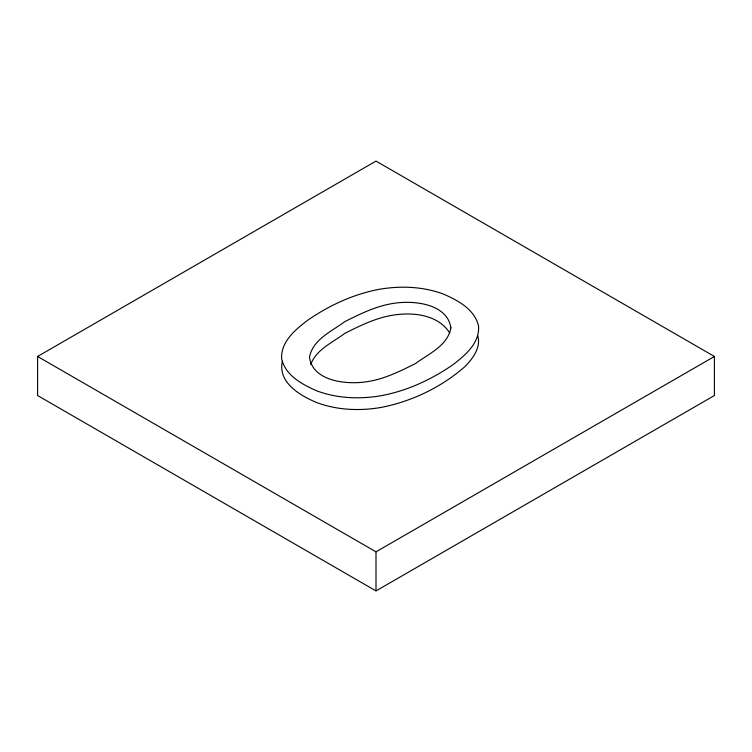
<?xml version="1.0" encoding="UTF-8"?>
<svg xmlns="http://www.w3.org/2000/svg" width="752" height="752" viewBox="0 0 752 752"><rect width="100%" height="100%" fill="white"/><g stroke="black" fill="none" stroke-linecap="round" stroke-linejoin="round"><path stroke-width="1.13" d="M282.348 361.261C277.648 382.542 300.189 395.712 316.836 402.602C337.206 410.178 359.428 411.081 380.728 407.509C411.739 401.502 441.245 387.365 465.009 366.525C472.782 358.563 481.092 347.556 477.821 335.824M310.708 364.504C316.291 349.342 332.788 342.489 344.811 333.352C360.387 325.56 376.179 317.682 393.597 315.079C413.318 311.995 438.228 314.665 449.771 333.061M37.6 356.467L376 161.088L714.4 356.467L714.4 395.533L376 590.912L37.6 395.533L37.6 356.467L376 551.836L714.4 356.467M376 551.836L376 590.912M478.554 326.124C479.738 343.156 465.225 355.264 453.014 364.664C431.291 379.713 406.804 390.965 380.728 395.787C359.428 399.35 337.206 398.457 316.836 390.88C302.285 384.488 285.553 375.652 281.643 358.873C280.609 341.756 295.32 329.743 307.587 320.324C329.273 305.331 353.666 294.07 379.657 289.229C400.919 285.657 423.103 286.521 443.445 294.07C458.006 300.433 474.7 309.326 478.554 326.124M450.899 327.863C447.684 345.807 428.64 353.769 415.565 363.507C399.979 371.309 384.169 379.205 366.732 381.743C347.189 384.751 312.964 381.772 309.467 357.275C312.785 339.378 331.735 331.388 344.811 321.63C360.387 313.838 376.179 305.961 393.597 303.357C413.215 300.208 447.29 303.385 450.899 327.863"/></g></svg>
